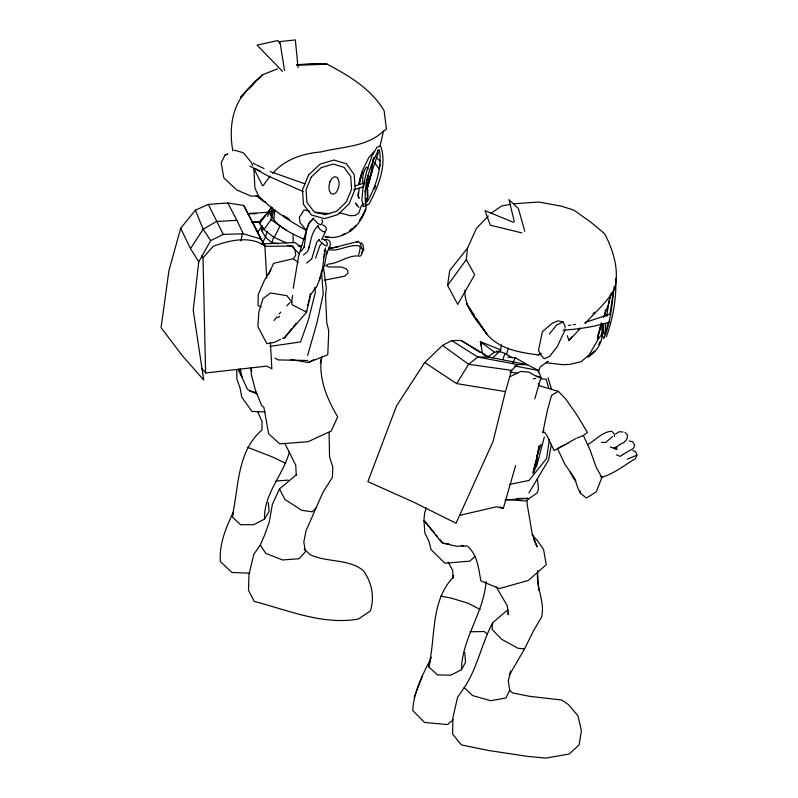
<?xml version="1.0" encoding="UTF-8"?>
<svg xmlns="http://www.w3.org/2000/svg" width="798" height="798" viewBox="0 0 798 798"><rect width="100%" height="100%" fill="white"/><g stroke="black" fill="none" stroke-linecap="round" stroke-linejoin="round"><path stroke-width="1.2" d="M323.749 256.786C323.489 267.42 320.656 278.243 316.138 287.829M321.385 357.873C318.582 379.12 327.21 399.02 337.664 416.905L331.3 430.95L308.028 441.713L279.769 443.888L268.607 433.753L263.929 407.469L261.455 405.224L255.3 389.773L251.27 374.282L250.921 368.058L251.739 371.539M565.004 328.257L565.034 326.312L563.228 322.043L558.011 320.846L552.505 323.1L542.45 331.529L538.451 350.412L540.954 355.12L544.146 358.721L549.423 356.526L557.034 347.03L564.974 330.192M309.843 296.627L306.612 312.158L283.968 338.482M367.14 195.51L367.379 187.5L372.506 169.116L367.05 189.156L372.965 168.268L378.402 152.637M536.625 466.7L536.934 456.247L539.278 445.823L536.755 459.099L533.064 472.596L536.106 459.748M323.958 257.475L324.108 253.884M603.797 323.35L603.408 331.599L604.455 334.272L606.52 329.664L608.275 322.512M605.193 333.893L605.682 323.729M614.201 286.632C612.116 304.098 610.699 322.272 603.787 338.601L602.53 335.539L603.079 324.596M257.754 411.708L262.033 421.613L261.894 430.062C236.816 451.798 238.871 486.97 232.158 516.725L240.477 524.695L253.634 524.725L264.577 519.059C263.559 494.012 283.25 474.95 289.415 451.907M614.36 436.496L614.51 434.321L611.896 431.319C602.44 431.409 595.478 440.526 587.348 444.715M507.907 609.632L492.575 622.859L492.097 629.423L501.713 639.318L518.082 648.325L524.595 648.804L533.453 630.919L541.623 616.974C545.004 602.251 536.914 589.203 537.443 574.56M453.553 575.278L452.845 577.642C430.182 602.111 435.967 636.844 428.626 666.809L437.523 674.928L450.82 675.178L461.434 669.741C461.972 638.42 483.887 612.635 486.062 581.543M310.203 293.704L309.784 299.011L307.709 305.504M292.607 295.45L291.978 299.729M598.41 334.841L601.343 323.429L597.433 339L598.61 332.387M286.143 242.782L274.223 237.505L263.929 229.565L271.011 219.689L272.138 207.56M508.565 611.218L508.206 614.759L507.368 605.881L496.206 586.919M359.18 188.178L358.332 196.258L359.12 198.273L357.943 195.789L358.312 192.318M431.479 657.313C423.01 674.071 413.603 691.497 412.795 710.579L424.556 722.459L447.508 724.584L453.104 719.766M466.291 259.669L474.7 274.731L457.743 304.377L447.568 285.385L466.291 259.669L467.558 248.038L476.446 228.328L488.346 215.999M270.382 342.691L271.859 368.756L266.731 366.132L205.615 372.965L203.011 257.904L213.186 246.283C229.166 240.348 249.814 235.41 264.876 245.894L260.766 239.021L243.29 233.774L223.27 234.393L210.682 240.597L198.762 261.814L193.236 310.292L203.69 380.028L181.984 355.29L161.076 327.619L168.907 270.751L180.677 228.268L195.39 210.153L208.338 204.418L227.769 202.971L243.689 205.435L264.876 245.894L266.712 278.163M273.744 219.56L274.901 210.064M613.343 291.46L609.981 314.282M604.665 316.008L605.473 309.833M606.65 316.397L609.522 298.602M363.858 185.575L364.177 183.131L355.18 185.824M602.031 335.08C601.732 344.417 595.537 352.407 587.857 357.225M447.568 285.385L449.663 270.642L467.558 248.038M549.343 439.449L546.62 458.421L529.054 480.436L509.802 484.396M366.561 204.368C364.008 223.44 345.225 240.836 325.335 237.006M366.92 201.954L367.838 195.929L367.748 189.575M293.215 288.307L298.562 256.348L307.529 226.822L309.095 222.772L312.028 220.268M373.604 158.064L370.91 173.445L365.195 191.919L366.092 187.48M551.368 444.286L548.605 459.987L528.894 492.964M241.016 240.856L242.363 233.515M367.439 177.874L367.868 175.56M527.747 498.71L526.949 503.019L532.146 533.403L537.194 546.939L533.712 539.249M359.539 181.924L360.656 176.208M324.397 254.821L325.365 249.894M359.659 183.57L362.282 170.692M567.957 443.169L554.101 450.521L546.949 435.598L544.805 432.536L542.84 432.506L547.288 410.84L551.568 395.369L558.311 391.329L565.752 399.07L576.585 414.451L587.418 432.426L583.338 435.449L576.814 438.152M500.027 351.968L501.513 344.896M611.368 293.006L608.305 304.766L603.617 317.414M372.317 163.819L373.564 158.044M263.929 229.565L259.629 223.62L260.377 220.457L267.619 212.827L271.589 207.271M599.946 329.285L599.757 330.083L601.463 323.499M380.227 164.179L379.13 168.777L374.631 162.852M610.719 294.352L609.871 297.893L610.719 294.542M368.327 180.887L369.424 176.378M527.338 364.716L517.573 364.576L511.598 370.342L505.463 391.609L492.994 441.603L456.037 523.239L413.643 502.142L367.898 481.653L396.596 405.763L424.726 362.531L442.491 345.394L451.738 340.586L461.134 340.447L488.965 357.065L527.338 364.716L538.331 370.422L540.984 377.434L534.82 398.88M361.384 174.074L358.801 184.338L363.22 168.986L368.766 157.665L373.853 151.76M379.888 146.633L383.559 130.962C367.329 147.091 341.843 146.573 320.776 151.969C302.781 153.435 284.677 159.45 272.647 173.475M320.257 363.519L322.143 356.337M544.366 436.895L537.752 462.022L533.273 473.563M510.83 671.198L508.286 680.614L509.683 690.38L505.952 697.971L490.69 700.714L472.606 695.607L464.207 687.647C477.533 667.726 481.533 643.856 492.575 622.859M319.37 280.327L320.457 276.337M426.122 507.827L424.536 513.553L423.947 520.426L424.865 532.914L428.895 541.363L431.1 549.672L444.895 563.218L469.882 561.134L475.139 556.176M453.553 575.986L452.935 578.231L452.685 570.51L448.147 562.041M267.111 231.47L265.515 237.156L262.582 242.652M307.629 355.349L317.065 322.432L323.21 294.073L321.454 270.632M459.808 515.338L496.416 506.79L503.289 508.466L515.618 465.583M599.298 331.06L601.582 323.15M506.371 354.751L508.316 348.187M277.834 243.729L271.909 242.742L273.664 236.866M428.626 666.809L430.411 660.874M510.76 671.118L509.713 674.519L524.595 648.804M271.649 217.605L274.083 209.784M367.838 195.929L365.374 201.605M536.934 456.247L541.044 444.197M365.903 182.862L367.23 179.031M502.969 359.12L504.984 353.434L499.398 351.29L496.336 351.22M309.026 223.27L306.512 230.303L304.018 247.599L304.557 246.642L300.946 251.39M374.452 189.006L375.649 185.695M232.158 516.725L233.315 513.563M324.207 251.49L325.484 248.008M422.461 675.796L414.162 697.532M315.579 258.163L319.679 246.013L321.933 243.031L319.539 240.677L319.25 239.43L316.756 242.163L311.719 258.961L306.731 263.051M321.694 239.57L326.482 229.315L325.534 226.702L322.562 224.777M366.751 185.286L368.048 182.024M538.141 372.217L540.326 366.751L548.186 361.304L545.872 362.751L563.149 364.676L569.084 364.407M271.909 242.742L265.515 237.156L261.814 230.822L263.15 227.51M267.589 216.458L269.365 212.029L272.836 210.482L270.702 213.485M320.976 273.794L324.457 265.634L327.12 251.011L326.212 254.911L330.342 244.677L330.023 241.654L328.796 240.248L326.402 239.21L324.158 239.849M304.178 549.054L310.143 554.65C326.921 562.66 348.417 558.59 363.08 570.38C371.758 581.991 374.88 597.153 370.282 611.039L358.312 619.049C322.901 625.323 288.028 610.231 254.263 601.403L248.487 590.291L248.996 574.41L253.884 554.151L260.298 545.004L264.537 535.179L269.145 522.63L272.367 504.446L279.44 488.975L296.826 474.381M632.824 450.591L635.717 451.708L636.924 455.129L635.388 458.71C624.305 465.154 614.191 473.733 601.682 477.334M260.298 545.004L265.744 553.373L282.632 559.967L299.12 558.71L305.415 551.747L303.829 542.061L306.013 530.75L323.08 492.077L332.417 477.354L332.806 466.98L329.564 456.995L329.075 432.696M268.537 274.632L273.594 263.33L293.415 258.722L295.829 255.021L294.871 249.674L293.644 247.141M233.624 511.678C226.153 527.219 219.001 543.937 220.378 561.533L231.909 572.465L249.874 573.173M512.885 363.04L515.279 357.704L526.241 364.078M606.34 336.766C613.064 318.412 616.595 297.863 615.767 278.442M598.739 344.477L599.996 341.753M362.033 216.827L365.833 209.196L361.484 217.914M227.889 154.004L225.146 154.852L221.206 162.732L223.799 177.834L236.637 189.904L250.861 196.099L258.552 195.939C272.437 209.984 289.036 220.777 306.233 230.333M274.223 237.505L280.038 225.974L271.011 219.689M359.26 220.767L360.846 217.794M542.84 432.506L544.007 430.391M461.434 669.741L465.523 662.37L464.745 652.495M378.721 149.765C369.654 166.323 362.841 186.333 365.893 205.286L364.876 203.58M270.791 269.515L264.457 280.258L258.223 294.562L258.043 305.454L261.205 307.09M264.577 519.059L269.106 511.448L268.298 502.381M424.726 362.531L456.646 383.589L468.645 364.307L477.822 357.065L488.965 357.065M257.584 232.477L262.173 225.525M198.762 261.814L190.503 248.637L203.141 229.245L216.477 221.495L236.886 220.348L243.29 233.774M310.402 295.3L315.25 288.008M464.207 687.647L457.543 697.342L452.835 718.08L452.606 734.08L461.364 744.873L488.645 750.499L527.658 756.394L545.982 758.1L569.263 754L579.139 744.833L581.383 730.569L577.981 715.796L568.196 704.385L561.602 699.996L529.493 696.315L512.525 692.893L509.683 690.38M263.081 185.734L270.113 176.109M259.629 223.62L271.549 207.3M274.053 320.557L276.936 316.776M549.313 334.093L556.675 324.906L563.228 322.043M291.609 328.806L284.806 337.275L282.701 338.302M293.125 326.921L296.148 323.16M592.994 313.893L594.48 312.198M309.734 222.263L313.764 217.894M571.986 336.726L568.864 340.227L567.248 335.639M578.241 329.724L579.807 327.968M316.108 507.757L312.267 511.847L301.714 510.281L285.016 499.478L279.44 488.975M568.964 340.487L580.106 328.746M279.101 313.933L280.786 312.168M286.691 305.983L290.073 302.442M585.034 323.569C595.128 312.237 607.118 302.342 614.53 288.906C619.617 270.103 613.293 250.572 604.704 233.824L591.158 222.443L573.912 210.143L561.263 206.133L538.69 201.994L514.241 203.769M490.9 213.355L501.743 205.914L510.83 204.358M244.976 92.837C231.211 108.099 229.245 131.181 232.817 150.792M248.387 89.376L253.495 84.179M258.602 78.982L262.861 74.653L277.574 68.828M349.554 230.871L352.098 228.408M492.376 358.122L499.269 351.748L494.541 352.277L487.598 356.955M616.305 447.459L619.438 444.705L623.787 442.501L626.729 439.469L627.587 435.209L625.034 432.287M277.874 317.853L279.629 316.317M363.489 203.869L361.354 205.734L358.811 213.026L355.24 215.44L350.292 215.719L339.15 212.607M303.469 254.991L307.699 251.41L309.604 246.023L309.045 247.799C310.891 240.028 312.018 231.071 318.272 225.535L318.033 226.911L320.018 229.315L322.791 231.55L325.135 231.699M612.565 436.576L605.702 442.441L601.333 442.391M361.624 252.298L363.748 250.402L363.04 244.886L361.225 242.752M589.672 355.12L594.949 350.861M383.569 131.271L386.461 129.096L384.117 110.732C371.21 88.977 349.065 75.73 327.27 64.299L313.245 63.551L296.816 64.778M356.915 242.402L358.332 241.365L360.437 243.659L361.594 248.158M615.687 433.952L619.068 431.758L623.058 431.977M623.198 454.262L633.403 448.486L634.699 444.935L632.694 441.773L629.153 440.975M464.865 290.133C464.256 307.739 477.493 321.145 487.169 334.561C500.017 349.424 519.957 352.487 538.361 354.92L541.064 353.364M622.809 454.75L619.976 456.376L616.575 454.84M566.58 443.778L575.727 438.601M342.372 234.831L344.926 233.445M565.563 444.346L557.503 448.586L564.844 464.286L574.63 478.291L578.051 488.536L580.455 493.184L586.34 498.062L596.266 491.867L601.872 477.443L596.256 467.448L589.951 449.613L583.338 435.449M290.552 359.499L308.347 362.501L313.774 359.669M359.449 256.387L361.055 255.589L362.063 253.235L362.641 250.522L361.893 248.368M617.173 446.481L613.712 448.217L616.994 449.284L610.231 446.97M280.597 339.33L274.293 342.402L266.841 343.639L257.864 326.582L258.881 311.838L262.991 298.612L270.522 292.976L286.901 295.699L291.898 302.113M510.022 376.676L520.815 371.449L528.875 372.157L534.451 375.359L540.984 377.434L536.196 376.586M627.198 459.209L636.924 455.129M308.347 362.501L327.769 354.791L328.756 330.861L326.731 322.392L325.564 295.689L326.322 287.928L323.549 267.998M365.374 202.333L367.389 201.555C375.928 186.273 382.162 167.76 379.479 150.184L377.354 150.842M538.361 354.92L540.974 353.953M353.574 189.824L363.689 186.792M584.854 322.582L610.42 314.023L610.859 314.512M609.453 322.003C594.46 326.921 578.74 329.105 563.049 330.173M225.146 154.852L227.5 154.194M569.872 364.397L581.223 361.654L589.343 354.671L598.271 338.97L601.153 335.3L602.001 331.808L601.702 323.32M338.123 246.841L328.926 248.318M358.332 241.365L332.177 248.038L328.786 248.148M600.226 476.715L602.55 476.346M568.366 325.464L570.72 325.095M573.074 324.736L575.428 324.367M298.252 246.103L301.684 245.594M269.914 346.372L300.587 341.933L308.507 319.529L315.35 292.248L314.921 287.36M324.317 280.208L344.736 276.188L347.958 273.225L347.748 270.712L346.083 268.687L341.155 267.021L329.085 266.961L325.823 265.754L328.277 264.068C338.641 263.559 347.439 255.27 358.452 255.959L360.257 248.018L359.439 245.954C348.975 243.689 338.921 252.108 328.467 249.584M533.273 378.691L535.598 378.501M275.978 481.054L288.297 480.087M504.964 500.027L527.997 498.361L516.994 498.541M247.639 213.605L268.138 212.268M251.899 221.894L260.397 221.744M469.922 631.787L484.236 631.537L487.408 634.081M264.537 246.353L291.499 245.993L299.32 253.854M247.649 213.734L256.128 213.655M329.793 213.565L315.12 212.597M265.066 243.919L261.455 243.899L295.31 242.582L300.816 247.27M307.759 360.496L278.213 359.918L275.021 358.172M251.909 222.034L260.427 222.373M265.096 411.948L251.919 411.429L241.724 396.965L240.098 388.107L236.826 378.95L236.767 369.614M507.857 357.275L515.279 357.704M540.276 378.821L546.121 379.22L548.894 388.616M506.052 499.558L525.692 500.954L537.423 492.785L538.421 488.795L537.443 479.229M449.104 543.937L443.03 543.199L441.045 541.633L423.947 520.426L434.282 532.765M461.254 545.403L463.688 545.692M324.906 236.547L329.644 237.146M511.598 370.342L468.645 364.307L442.491 345.394M456.646 383.589L505.463 391.609M287.31 245.315L293.245 246.303M509.862 371.888L517.044 373.165M440.556 596.106L450.272 597.862L467.897 603.168L480.206 609.463M514.51 365.983L538.331 370.422M517.573 364.576L477.822 357.065L451.738 340.586M265.934 202.084L263.619 201.565L256.158 195.57M521.942 232.916L490.301 225.206L485.014 210.612L513.463 222.353M539.029 385.653L558.311 391.329M309.654 211.241L304.188 209.884L299.35 217.375L300.048 222.692L306.701 230.732M238.193 369.274L247.38 389.095L249.774 390.92L255.53 392.407M234.103 150.104L243.38 152.787L251.55 162.742L252.717 165.675M305.075 183.909L270.332 171.57M247.48 447.259L272.527 456.995L285.804 463.379M501.054 350.033L480.366 341.654L482.541 353.634M303.23 191.6L268.776 176.348L249.944 166.114M249.774 390.92L257.594 394.192M499.877 506.949L503.289 508.466M269.365 212.029C274.931 226.423 290.921 232.976 303.918 239.3M256.557 164.967L263.978 168.518M288.986 219.111L284.836 217.036L289.215 219.39M255.799 168.797L260.138 171.021M322.811 238.911L326.003 240.637L327.38 243.29L326.881 245.993L324.716 245.285L321.933 243.031M253.325 163.191L255.48 164.378M504.984 353.434L512.326 357.783M479.917 352.327L461.134 340.447M483.059 354.262L486.191 356.197M280.038 225.974L286.153 229.964M283.11 215.241L288.248 218.622M494.541 352.277L480.366 341.654L481.543 346.272M293.415 258.722L298.173 262.562M375.898 156.897L379.958 161.056M282.542 71.401L257.066 45.117L277.834 40.548L280.736 44.558M575.797 480.795L573.313 478.132L570.281 472.127M531.957 534.58L537.832 541.224L543.598 549.583L546.261 564.715L528.366 580.395L499.468 588.575L480.865 580.914C478.571 568.465 477.573 554.849 467.319 546.061L456.665 546.251L443.03 543.199L439.848 539.408M313.065 218.532L318.003 223.61L320.976 224.846L322.741 221.625L321.803 219.62M201.724 368.337L205.615 372.965M435.868 534.66L437.464 536.555M201.685 255.968L203.011 257.904M474.401 315.439L466.341 303.36L473.793 315.579L487.169 334.561L476.416 318.462M210.682 240.597L203.141 229.245L195.39 210.153M357.145 205.794L355.519 203.041L358.91 207.44M243.689 205.435L257.086 231.28M223.27 234.393L208.338 204.418M238.442 369.354L242.412 376.895M227.769 202.971L236.886 220.348M305.983 310.921L306.612 312.158L291.968 304.676L291.759 300.676M254.293 169.296L262.482 185.675M253.664 224.807L260.766 239.021M284.816 443.309L295.759 465.234L296.257 475.498M180.677 228.268L190.503 248.637M258.552 195.939L254.901 188.019L253.894 168.607M260.756 227.53L261.814 230.822M547.977 377.763L551.627 389.564M524.795 231.38L518.461 208.697L508.974 199.62L514.321 221.664M363.05 183.59C362.083 178.104 363.01 171.72 366.392 167.171L367.599 167.57L368.008 169.326M538.281 383.429L538.78 385.793M284.517 70.424L279.928 41.596L295.35 39.9L298.023 67.461M580.126 490.979L580.455 493.184M240.358 368.486L241.555 376.636M537.403 573.872L538.78 590.56M537.603 570.55L537.712 577.932M293.085 234.303L293.195 242.702M363.15 186.732L361.843 199.979L363.23 206.732L369.095 204.019C377.973 187.021 387.469 164.987 380.676 146.034L376.975 147.181L371.908 156.199L366.841 170.682L363.15 186.732M329.983 181.705L328.946 186.203L329.285 190.503L330.881 193.455L333.315 194.273L335.938 192.737C339.15 188.488 340.467 182.054 337.205 177.485L334.761 176.667L332.118 178.203L329.983 181.705M308.537 175.051L302.492 189.814L303.489 204.488L311.539 215.081L324.626 218.632L337.873 214.622L349.115 203.839L355.15 189.126L354.182 174.473L346.432 163.819L333.943 160.039L320.068 164.159L308.537 175.051M311.29 177.016L306.063 189.774L306.931 202.443L313.913 211.59L325.065 214.712L336.666 211.201L346.372 201.874L351.569 189.176L350.731 176.508L344.018 167.311L333.235 164.039L321.245 167.6L311.29 177.016M247.57 89.476L240.717 97.166L255.789 80.708L262.861 74.653L247.57 89.476M356.167 225.555L350.212 231.33L356.167 225.555M327.27 64.299L296.826 64.847L327.27 64.299"/></g></svg>
